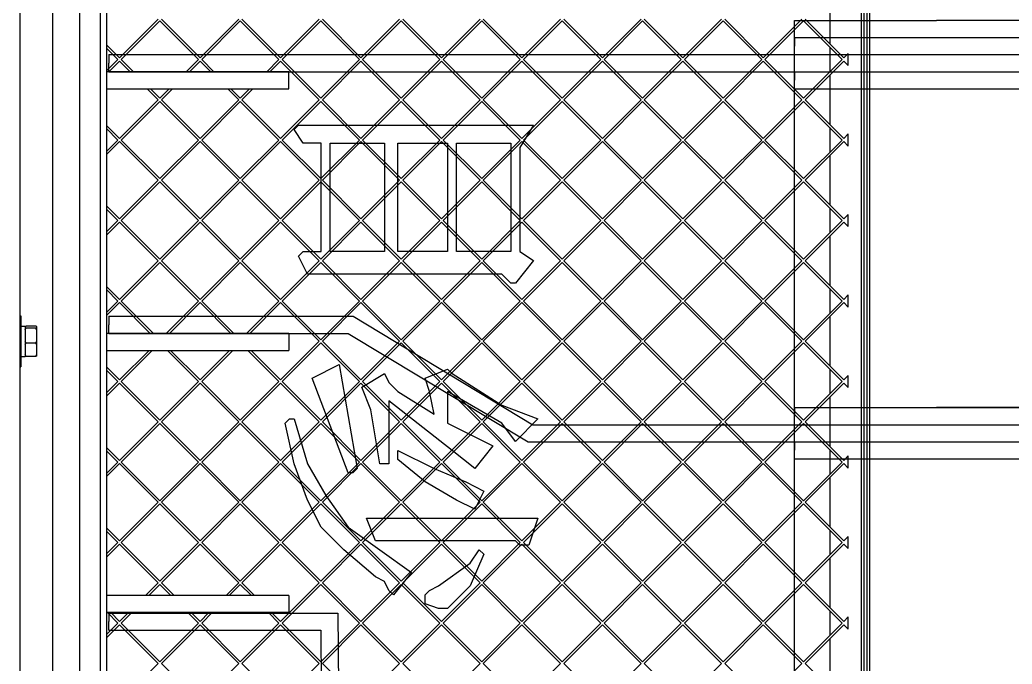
# Model space of a CAD drawing. Header units: millimetres. Extents: x 0 to 87554, y -20854 to 20404.
# Drawn here: x 8458.1 to 8806.9, y -14427.2 to -14200.8 of the extents above; entities that cross this region are included whole.
import ezdxf

# ---------------------------------------------------------------- set-up
doc = ezdxf.new("R2010")
doc.units = ezdxf.units.MM
doc.layers.get('0').update_dxf_attribs({"lineweight": 15})
for name, color, linetype in [('08', 1, 'Continuous'), ('1', 2, 'Continuous'), ('11', 3, 'Continuous'), ('2401-01144-S-M6-16HWM_0', 7, 'Continuous'), ('4209-B0008_0', 7, 'Continuous'), ('4215-12656_0', 7, 'Continuous'), ('4215-16102_1_0', 7, 'Continuous'), ('4215-16102_4_0', 7, 'Continuous'), ('4215-16529_1_0', 7, 'Continuous'), ('4217-15617_0', 7, 'Continuous'), ('4217-16530_0', 7, 'Continuous'), ('4217-16531_0', 7, 'Continuous'), ('尺寸', 3, 'Continuous'), ('标注线', 102, 'Continuous')]:
    doc.layers.add(name, color=color, linetype=linetype)
doc.layers.add('夹件', color=2, linetype='Continuous', lineweight=18)

# ---------------------------------------------------------------- blocks, each defined once
blk = doc.blocks.new('y78')
at = {"layer": '08', "lineweight": -3}
for p, q in [((-170.46, -190.16), (-170.46, -193.16)), ((-170.46, -190.16), (-90.07, -190.16)), ((-90.07, -190.16), (-89.51, -254)), ((-170.46, -196.16), (-170.46, -193.16)), ((-170.46, -196.16), (-96.02, -196.16)), ((-96.02, -196.16), (-95.45, -260)), ((-89.51, -254), (25.28, -254)), ((25.28, -254), (25.28, -257)), ((25.28, -260), (25.28, -257)), ((-95.45, -260), (25.28, -260))]:
    blk.add_line(p, q, dxfattribs=at)
at = {"layer": '1', "lineweight": -3}
for p, q in [((70.46, -756), (70.46, 18)), ((70.46, 18), (120.46, 18)), ((170.46, 18), (120.46, 18)), ((170.46, -756), (170.46, 18)), ((70.46, 12), (70.46, 9)), ((70.46, 12), (457.46, 12)), ((457.46, 12), (457.46, 9)), ((70.46, 6), (70.46, 9)), ((457.46, 6), (457.46, 9)), ((70.46, 6), (457.46, 6)), ((70.46, 0), (70.46, -3)), ((70.46, 0), (457.46, 0)), ((457.46, 0), (457.46, -3)), ((70.46, -6), (70.46, -3)), ((457.46, -6), (457.46, -3)), ((70.46, -6), (457.46, -6)), ((70.46, -756), (120.46, -756)), ((170.46, -756), (120.46, -756))]:
    blk.add_line(p, q, dxfattribs=at)
at = {"layer": '11', "lineweight": -3}
for p, q in [((70.46, -841.92), (70.46, -118)), ((70.46, -118), (120.46, -118)), ((170.46, -118), (120.46, -118)), ((170.46, -841.92), (170.46, -118)), ((70.46, -841.92), (120.46, -841.92)), ((170.46, -841.92), (120.46, -841.92))]:
    blk.add_line(p, q, dxfattribs=at)
at = {"layer": '夹件', "lineweight": -3}
for p, q in [((-170.46, 6), (-170.46, 3)), ((-170.46, 6), (170.46, 6)), ((170.46, 6), (170.46, 3)), ((-170.46, 0), (-170.46, 3)), ((-170.46, 0), (170.46, 0)), ((170.46, 0), (170.46, 3))]:
    blk.add_line(p, q, dxfattribs=at)
at = {"layer": '尺寸', "lineweight": -3}
for p, q in [((-170.46, -85.92), (-170.46, -88.92)), ((-170.46, -85.92), (-84.68, -85.92)), ((-84.68, -85.92), (-21.46, -124)), ((-170.46, -91.92), (-170.46, -88.92)), ((-170.46, -91.92), (-86.34, -91.92)), ((-86.34, -91.92), (-23.13, -130)), ((-21.46, -124), (170.46, -124)), ((170.46, -124), (170.46, -127)), ((170.46, -130), (170.46, -127)), ((-23.13, -130), (170.46, -130))]:
    blk.add_line(p, q, dxfattribs=at)
at = {"layer": '标注线', "lineweight": -3}
for p, q in [((70.46, -118), (70.46, -121)), ((70.46, -118), (457.46, -118)), ((457.46, -118), (457.46, -121)), ((70.46, -124), (70.46, -121)), ((457.46, -124), (457.46, -121)), ((70.46, -124), (457.46, -124)), ((70.46, -130), (70.46, -133)), ((70.46, -130), (457.46, -130)), ((457.46, -130), (457.46, -133)), ((70.46, -136), (70.46, -133)), ((70.46, -136), (457.46, -136)), ((457.46, -136), (457.46, -133))]:
    blk.add_line(p, q, dxfattribs=at)
blk = doc.blocks.new('ju7888')
at = {"layer": '2401-01144-S-M6-16HWM_0', "color": 87, "linetype": 'Continuous'}
for p, q in [((282, -11.68), (282, -15.08)), ((282.07, -11.38), (292.51, -11.38)), ((282.64, -11.68), (282.64, -15.08)), ((287.93, -11.68), (287.93, -15.08)), ((292.58, -11.68), (292.58, -15.08)), ((278.29, -16.98), (296.29, -16.98)), ((278.29, -17.28), (278.29, -16.98)), ((281.94, -15.38), (292.64, -15.38)), ((281.94, -16.98), (281.94, -15.38)), ((292.64, -16.98), (292.64, -15.38)), ((296.29, -17.28), (296.29, -16.98))]:
    blk.add_line(p, q, dxfattribs=at)
for points, knots in [([(282.07, -11.38), (282.06, -11.4), (282.04, -11.5), (282.01, -11.6), (282, -11.68)], [0, 0, 0, 0, 0.234829, 1, 1, 1, 1]), ([(282.64, -11.68), (282.64, -11.65), (282.61, -11.55), (282.59, -11.45), (282.57, -11.38)], [0, 0, 0, 0, 0.264475, 1, 1, 1, 1]), ([(292.51, -11.38), (292.51, -11.4), (292.54, -11.5), (292.56, -11.6), (292.58, -11.68)], [0, 0, 0, 0, 0.234829, 1, 1, 1, 1]), ([(282.07, -15.38), (282.06, -15.35), (282.04, -15.25), (282.01, -15.15), (282, -15.08)], [0, 0, 0, 0, 0.234829, 1, 1, 1, 1]), ([(282.64, -15.08), (282.64, -15.1), (282.61, -15.2), (282.59, -15.3), (282.57, -15.38)], [0, 0, 0, 0, 0.264475, 1, 1, 1, 1]), ([(292.51, -15.38), (292.51, -15.35), (292.54, -15.25), (292.56, -15.15), (292.58, -15.08)], [0, 0, 0, 0, 0.234829, 1, 1, 1, 1])]:
    blk.add_open_spline(points, degree=3, knots=knots, dxfattribs=at)
for points in [[(283.25, -11.38), (283.04, -11.47), (282.84, -11.57), (282.64, -11.68)], [(287.93, -11.68), (287.74, -11.57), (287.53, -11.47), (287.33, -11.38)], [(288.46, -11.38), (288.28, -11.47), (288.11, -11.57), (287.93, -11.68)], [(292.58, -11.68), (292.41, -11.57), (292.23, -11.47), (292.05, -11.38)], [(283.25, -15.38), (283.04, -15.28), (282.84, -15.18), (282.64, -15.08)], [(287.93, -15.08), (287.74, -15.18), (287.53, -15.28), (287.33, -15.38)], [(288.46, -15.38), (288.28, -15.28), (288.11, -15.18), (287.93, -15.08)], [(292.58, -15.08), (292.41, -15.18), (292.23, -15.28), (292.05, -15.38)]]:
    blk.add_open_spline(points, degree=3, dxfattribs=at)
at = {"layer": '4209-B0008_0', "color": 87, "linetype": 'Continuous'}
for p, q in [((90.23, 13.22), (480.79, 13.22)), ((91.21, 10.99), (479.81, 10.99)), ((90.73, 3.73), (480.29, 3.73)), ((90.73, -5.78), (480.29, -5.78))]:
    blk.add_line(p, q, dxfattribs=at)
at = {"layer": '4215-12656_0', "color": 87, "linetype": 'Continuous'}
blk.add_line((-78.71, -17.28), (653.29, -17.28), dxfattribs=at)
at = {"layer": '4215-16102_1_0', "color": 87, "linetype": 'Continuous'}
for p, q in [((-0.61, 279.42), (575.19, 279.42)), ((0.39, 278.42), (574.19, 278.42)), ((165.5, 267.42), (182.81, 267.42)), ((183.94, 267.42), (192.65, 267.42)), ((193.78, 267.42), (211.09, 267.42)), ((212.22, 267.42), (220.93, 267.42)), ((222.06, 267.42), (239.37, 267.42)), ((240.51, 267.42), (249.22, 267.42)), ((250.35, 267.42), (267.66, 267.42)), ((268.79, 267.42), (277.5, 267.42)), ((278.63, 267.42), (295.94, 267.42)), ((297.07, 267.42), (305.79, 267.42)), ((306.92, 267.42), (324.23, 267.42)), ((325.36, 267.42), (334.07, 267.42)), ((335.2, 267.42), (352.51, 267.42)), ((353.64, 267.42), (362.35, 267.42)), ((363.49, 267.42), (380.8, 267.42)), ((381.93, 267.42), (390.64, 267.42)), ((391.77, 267.42), (409.08, 267.42))]:
    blk.add_line(p, q, dxfattribs=at)
at = {"layer": '4215-16102_4_0', "color": 87, "linetype": 'Continuous'}
for p, q in [((187.73, 272.35), (174.15, 258.77)), ((190.44, 273.92), (186.15, 273.92)), ((186.15, 273.92), (187.73, 272.35)), ((188.86, 272.35), (190.44, 273.92)), ((202.44, 258.77), (188.86, 272.35)), ((216.01, 272.35), (202.44, 258.77)), ((218.72, 273.92), (214.43, 273.92)), ((214.43, 273.92), (216.01, 272.35)), ((217.14, 272.35), (218.72, 273.92)), ((230.72, 258.77), (217.14, 272.35)), ((244.3, 272.35), (230.72, 258.77)), ((247.01, 273.92), (242.72, 273.92)), ((242.72, 273.92), (244.3, 272.35)), ((245.43, 272.35), (247.01, 273.92)), ((259, 258.77), (245.43, 272.35)), ((272.58, 272.35), (259, 258.77)), ((275.29, 273.92), (271, 273.92)), ((271, 273.92), (272.58, 272.35)), ((273.71, 272.35), (275.29, 273.92)), ((287.29, 258.77), (273.71, 272.35)), ((300.86, 272.35), (287.29, 258.77)), ((303.57, 273.92), (299.29, 273.92)), ((299.29, 273.92), (300.86, 272.35)), ((302, 272.35), (303.57, 273.92)), ((315.57, 258.77), (302, 272.35)), ((329.15, 272.35), (315.57, 258.77)), ((331.86, 273.92), (327.57, 273.92)), ((327.57, 273.92), (329.15, 272.35)), ((330.28, 272.35), (331.86, 273.92)), ((343.86, 258.77), (330.28, 272.35)), ((357.43, 272.35), (343.86, 258.77)), ((360.14, 273.92), (355.85, 273.92)), ((355.85, 273.92), (357.43, 272.35)), ((358.56, 272.35), (360.14, 273.92)), ((372.14, 258.77), (358.56, 272.35)), ((385.72, 272.35), (372.14, 258.77)), ((388.43, 273.92), (384.14, 273.92)), ((384.14, 273.92), (385.72, 272.35)), ((386.85, 272.35), (388.43, 273.92)), ((400.43, 258.77), (386.85, 272.35)), ((414, 272.35), (400.43, 258.77)), ((174.72, 258.2), (188.29, 271.78)), ((188.29, 271.78), (201.87, 258.2)), ((203, 258.2), (216.58, 271.78)), ((216.58, 271.78), (230.15, 258.2)), ((231.29, 258.2), (244.86, 271.78)), ((244.86, 271.78), (258.44, 258.2)), ((259.57, 258.2), (273.15, 271.78)), ((273.15, 271.78), (286.72, 258.2)), ((287.85, 258.2), (301.43, 271.78)), ((301.43, 271.78), (315.01, 258.2)), ((316.14, 258.2), (329.71, 271.78)), ((329.71, 271.78), (343.29, 258.2)), ((344.42, 258.2), (358, 271.78)), ((358, 271.78), (371.58, 258.2)), ((372.71, 258.2), (386.28, 271.78)), ((386.28, 271.78), (399.86, 258.2)), ((188.29, 244.63), (174.72, 258.2)), ((201.87, 258.2), (188.29, 244.63)), ((216.58, 244.63), (203, 258.2)), ((230.15, 258.2), (216.58, 244.63)), ((244.86, 244.63), (231.29, 258.2)), ((258.44, 258.2), (244.86, 244.63)), ((273.15, 244.63), (259.57, 258.2)), ((286.72, 258.2), (273.15, 244.63)), ((301.43, 244.63), (287.85, 258.2)), ((315.01, 258.2), (301.43, 244.63)), ((329.71, 244.63), (316.14, 258.2)), ((343.29, 258.2), (329.71, 244.63)), ((358, 244.63), (344.42, 258.2)), ((371.58, 258.2), (358, 244.63)), ((386.28, 244.63), (372.71, 258.2)), ((399.86, 258.2), (386.28, 244.63)), ((174.15, 257.64), (187.73, 244.06)), ((188.86, 244.06), (202.44, 257.64)), ((202.44, 257.64), (216.01, 244.06)), ((217.14, 244.06), (230.72, 257.64)), ((230.72, 257.64), (244.3, 244.06)), ((245.43, 244.06), (259, 257.64)), ((259, 257.64), (272.58, 244.06)), ((273.71, 244.06), (287.29, 257.64)), ((287.29, 257.64), (300.86, 244.06)), ((302, 244.06), (315.57, 257.64)), ((315.57, 257.64), (329.15, 244.06)), ((330.28, 244.06), (343.86, 257.64)), ((343.86, 257.64), (357.43, 244.06)), ((358.56, 244.06), (372.14, 257.64)), ((372.14, 257.64), (385.72, 244.06)), ((386.85, 244.06), (400.43, 257.64)), ((400.43, 257.64), (414, 244.06)), ((187.73, 244.06), (174.15, 230.49)), ((188.29, 243.5), (174.72, 229.92)), ((188.29, 243.5), (201.87, 229.92)), ((202.44, 230.49), (188.86, 244.06)), ((216.01, 244.06), (202.44, 230.49)), ((216.58, 243.5), (203, 229.92)), ((216.58, 243.5), (230.15, 229.92)), ((230.72, 230.49), (217.14, 244.06)), ((244.3, 244.06), (230.72, 230.49)), ((244.86, 243.5), (231.29, 229.92)), ((244.86, 243.5), (258.44, 229.92)), ((259, 230.49), (245.43, 244.06)), ((272.58, 244.06), (259, 230.49)), ((273.15, 243.5), (259.57, 229.92)), ((273.15, 243.5), (286.72, 229.92)), ((287.29, 230.49), (273.71, 244.06)), ((300.86, 244.06), (287.29, 230.49)), ((301.43, 243.5), (287.85, 229.92)), ((301.43, 243.5), (315.01, 229.92)), ((315.57, 230.49), (302, 244.06)), ((329.15, 244.06), (315.57, 230.49)), ((329.71, 243.5), (316.14, 229.92)), ((329.71, 243.5), (343.29, 229.92)), ((343.86, 230.49), (330.28, 244.06)), ((357.43, 244.06), (343.86, 230.49)), ((358, 243.5), (344.42, 229.92)), ((358, 243.5), (371.58, 229.92)), ((372.14, 230.49), (358.56, 244.06)), ((385.72, 244.06), (372.14, 230.49)), ((386.28, 243.5), (372.71, 229.92)), ((386.28, 243.5), (399.86, 229.92)), ((400.43, 230.49), (386.85, 244.06)), ((414, 244.06), (400.43, 230.49)), ((174.15, 229.35), (187.73, 215.78)), ((174.72, 229.92), (188.29, 216.34)), ((201.87, 229.92), (188.29, 216.34)), ((202.44, 229.35), (188.86, 215.78)), ((202.44, 229.35), (216.01, 215.78)), ((203, 229.92), (216.58, 216.34)), ((230.15, 229.92), (216.58, 216.34)), ((230.72, 229.35), (217.14, 215.78)), ((230.72, 229.35), (244.3, 215.78)), ((231.29, 229.92), (244.86, 216.34)), ((258.44, 229.92), (244.86, 216.34)), ((259, 229.35), (245.43, 215.78)), ((259, 229.35), (272.58, 215.78)), ((259.57, 229.92), (273.15, 216.34)), ((286.72, 229.92), (273.15, 216.34)), ((287.29, 229.35), (273.71, 215.78)), ((287.29, 229.35), (300.86, 215.78)), ((287.85, 229.92), (301.43, 216.34)), ((315.01, 229.92), (301.43, 216.34)), ((315.57, 229.35), (302, 215.78)), ((315.57, 229.35), (329.15, 215.78)), ((316.14, 229.92), (329.71, 216.34)), ((343.29, 229.92), (329.71, 216.34)), ((343.86, 229.35), (330.28, 215.78)), ((343.86, 229.35), (357.43, 215.78)), ((344.42, 229.92), (358, 216.34)), ((371.58, 229.92), (358, 216.34)), ((372.14, 229.35), (358.56, 215.78)), ((372.14, 229.35), (385.72, 215.78)), ((372.71, 229.92), (386.28, 216.34)), ((399.86, 229.92), (386.28, 216.34)), ((400.43, 229.35), (386.85, 215.78)), ((400.43, 229.35), (414, 215.78)), ((187.73, 215.78), (174.15, 202.2)), ((174.72, 201.64), (188.29, 215.21)), ((188.29, 215.21), (201.87, 201.64)), ((202.44, 202.2), (188.86, 215.78)), ((216.01, 215.78), (202.44, 202.2)), ((203, 201.64), (216.58, 215.21)), ((216.58, 215.21), (230.15, 201.64)), ((230.72, 202.2), (217.14, 215.78)), ((244.3, 215.78), (230.72, 202.2)), ((231.29, 201.64), (244.86, 215.21)), ((244.86, 215.21), (258.44, 201.64)), ((259, 202.2), (245.43, 215.78)), ((272.58, 215.78), (259, 202.2)), ((259.57, 201.64), (273.15, 215.21)), ((273.15, 215.21), (286.72, 201.64)), ((287.29, 202.2), (273.71, 215.78)), ((300.86, 215.78), (287.29, 202.2)), ((287.85, 201.64), (301.43, 215.21)), ((301.43, 215.21), (315.01, 201.64)), ((315.57, 202.2), (302, 215.78)), ((329.15, 215.78), (315.57, 202.2)), ((316.14, 201.64), (329.71, 215.21)), ((329.71, 215.21), (343.29, 201.64)), ((343.86, 202.2), (330.28, 215.78)), ((357.43, 215.78), (343.86, 202.2)), ((344.42, 201.64), (358, 215.21)), ((358, 215.21), (371.58, 201.64)), ((372.14, 202.2), (358.56, 215.78)), ((385.72, 215.78), (372.14, 202.2)), ((372.71, 201.64), (386.28, 215.21)), ((386.28, 215.21), (399.86, 201.64)), ((400.43, 202.2), (386.85, 215.78)), ((414, 215.78), (400.43, 202.2)), ((174.15, 201.07), (187.73, 187.49)), ((188.29, 188.06), (174.72, 201.64)), ((201.87, 201.64), (188.29, 188.06)), ((188.86, 187.49), (202.44, 201.07)), ((202.44, 201.07), (216.01, 187.49)), ((216.58, 188.06), (203, 201.64)), ((230.15, 201.64), (216.58, 188.06)), ((217.14, 187.49), (230.72, 201.07)), ((230.72, 201.07), (244.3, 187.49)), ((244.86, 188.06), (231.29, 201.64)), ((258.44, 201.64), (244.86, 188.06)), ((245.43, 187.49), (259, 201.07)), ((259, 201.07), (272.58, 187.49)), ((273.15, 188.06), (259.57, 201.64)), ((286.72, 201.64), (273.15, 188.06)), ((273.71, 187.49), (287.29, 201.07)), ((287.29, 201.07), (300.86, 187.49)), ((301.43, 188.06), (287.85, 201.64)), ((315.01, 201.64), (301.43, 188.06)), ((302, 187.49), (315.57, 201.07)), ((315.57, 201.07), (329.15, 187.49)), ((329.71, 188.06), (316.14, 201.64)), ((343.29, 201.64), (329.71, 188.06)), ((330.28, 187.49), (343.86, 201.07)), ((343.86, 201.07), (357.43, 187.49)), ((358, 188.06), (344.42, 201.64)), ((371.58, 201.64), (358, 188.06)), ((358.56, 187.49), (372.14, 201.07)), ((372.14, 201.07), (385.72, 187.49)), ((386.28, 188.06), (372.71, 201.64)), ((399.86, 201.64), (386.28, 188.06)), ((386.85, 187.49), (400.43, 201.07)), ((400.43, 201.07), (414, 187.49)), ((187.73, 187.49), (174.15, 173.92)), ((174.72, 173.35), (188.29, 186.93)), ((188.29, 186.93), (201.87, 173.35)), ((202.44, 173.92), (188.86, 187.49)), ((216.01, 187.49), (202.44, 173.92)), ((203, 173.35), (216.58, 186.93)), ((216.58, 186.93), (230.15, 173.35)), ((230.72, 173.92), (217.14, 187.49)), ((244.3, 187.49), (230.72, 173.92)), ((231.29, 173.35), (244.86, 186.93)), ((244.86, 186.93), (258.44, 173.35)), ((259, 173.92), (245.43, 187.49)), ((272.58, 187.49), (259, 173.92)), ((259.57, 173.35), (273.15, 186.93)), ((273.15, 186.93), (286.72, 173.35)), ((287.29, 173.92), (273.71, 187.49)), ((300.86, 187.49), (287.29, 173.92)), ((287.85, 173.35), (301.43, 186.93)), ((301.43, 186.93), (315.01, 173.35)), ((315.57, 173.92), (302, 187.49)), ((329.15, 187.49), (315.57, 173.92)), ((316.14, 173.35), (329.71, 186.93)), ((329.71, 186.93), (343.29, 173.35)), ((343.86, 173.92), (330.28, 187.49)), ((357.43, 187.49), (343.86, 173.92)), ((344.42, 173.35), (358, 186.93)), ((358, 186.93), (371.58, 173.35)), ((372.14, 173.92), (358.56, 187.49)), ((385.72, 187.49), (372.14, 173.92)), ((372.71, 173.35), (386.28, 186.93)), ((386.28, 186.93), (399.86, 173.35)), ((400.43, 173.92), (386.85, 187.49)), ((414, 187.49), (400.43, 173.92)), ((174.15, 172.79), (187.73, 159.21)), ((188.29, 159.77), (174.72, 173.35)), ((201.87, 173.35), (188.29, 159.77)), ((188.86, 159.21), (202.44, 172.79)), ((202.44, 172.79), (216.01, 159.21)), ((216.58, 159.77), (203, 173.35)), ((230.15, 173.35), (216.58, 159.77)), ((217.14, 159.21), (230.72, 172.79)), ((230.72, 172.79), (244.3, 159.21)), ((244.86, 159.77), (231.29, 173.35)), ((258.44, 173.35), (244.86, 159.77)), ((245.43, 159.21), (259, 172.79)), ((259, 172.79), (272.58, 159.21)), ((273.15, 159.77), (259.57, 173.35)), ((286.72, 173.35), (273.15, 159.77)), ((273.71, 159.21), (287.29, 172.79)), ((287.29, 172.79), (300.86, 159.21)), ((301.43, 159.77), (287.85, 173.35)), ((315.01, 173.35), (301.43, 159.77)), ((302, 159.21), (315.57, 172.79)), ((315.57, 172.79), (329.15, 159.21)), ((329.71, 159.77), (316.14, 173.35)), ((343.29, 173.35), (329.71, 159.77)), ((330.28, 159.21), (343.86, 172.79)), ((343.86, 172.79), (357.43, 159.21)), ((358, 159.77), (344.42, 173.35)), ((371.58, 173.35), (358, 159.77)), ((358.56, 159.21), (372.14, 172.79)), ((372.14, 172.79), (385.72, 159.21)), ((386.28, 159.77), (372.71, 173.35)), ((399.86, 173.35), (386.28, 159.77)), ((386.85, 159.21), (400.43, 172.79)), ((400.43, 172.79), (414, 159.21)), ((309.74, 152.13), (314.5, 164.83)), ((314.5, 164.83), (322.44, 156.9)), ((349.42, 104.52), (349.42, 164.83)), ((349.42, 164.83), (358.95, 161.66)), ((211.33, 80.71), (211.33, 163.25)), ((211.33, 163.25), (219.26, 158.48)), ((255.77, 158.48), (258.95, 163.25)), ((258.95, 163.25), (266.88, 156.9)), ((358.95, 161.66), (358.95, 158.48)), ((187.73, 159.21), (174.15, 145.63)), ((174.72, 145.07), (188.29, 158.64)), ((188.29, 158.64), (201.87, 145.07)), ((202.44, 145.63), (188.86, 159.21)), ((216.01, 159.21), (202.44, 145.63)), ((203, 145.07), (216.58, 158.64)), ((216.58, 158.64), (230.15, 145.07)), ((230.72, 145.63), (217.14, 159.21)), ((219.26, 158.48), (255.77, 158.48)), ((244.3, 159.21), (230.72, 145.63)), ((231.29, 145.07), (244.86, 158.64)), ((244.86, 158.64), (258.44, 145.07)), ((259, 145.63), (245.43, 159.21)), ((272.58, 159.21), (259, 145.63)), ((259.57, 145.07), (273.15, 158.64)), ((273.15, 158.64), (286.72, 145.07)), ((287.29, 145.63), (273.71, 159.21)), ((300.86, 159.21), (287.29, 145.63)), ((287.85, 145.07), (301.43, 158.64)), ((301.43, 158.64), (315.01, 145.07)), ((315.57, 145.63), (302, 159.21)), ((329.15, 159.21), (315.57, 145.63)), ((316.14, 145.07), (329.71, 158.64)), ((329.71, 158.64), (343.29, 145.07)), ((343.86, 145.63), (330.28, 159.21)), ((357.43, 159.21), (343.86, 145.63)), ((344.42, 145.07), (358, 158.64)), ((358.95, 158.48), (357.36, 156.9)), ((358, 158.64), (371.58, 145.07)), ((372.14, 145.63), (358.56, 159.21)), ((385.72, 159.21), (372.14, 145.63)), ((372.71, 145.07), (386.28, 158.64)), ((386.28, 158.64), (399.86, 145.07)), ((400.43, 145.63), (386.85, 159.21)), ((414, 159.21), (400.43, 145.63)), ((217.68, 155.31), (255.77, 155.31)), ((217.68, 136.26), (217.68, 155.31)), ((255.77, 155.31), (255.77, 136.26)), ((266.88, 155.31), (263.71, 152.13)), ((266.88, 156.9), (266.88, 155.31)), ((322.44, 156.9), (316.09, 152.13)), ((357.36, 156.9), (357.36, 107.69)), ((263.71, 152.13), (263.71, 83.88)), ((298.63, 134.67), (309.74, 152.13)), ((316.09, 152.13), (304.98, 133.09)), ((316.09, 133.09), (324.03, 148.96)), ((324.03, 148.96), (331.96, 142.61)), ((174.15, 144.5), (187.73, 130.92)), ((188.29, 131.49), (174.72, 145.07)), ((201.87, 145.07), (188.29, 131.49)), ((188.86, 130.92), (202.44, 144.5)), ((202.44, 144.5), (216.01, 130.92)), ((216.58, 131.49), (203, 145.07)), ((230.15, 145.07), (216.58, 131.49)), ((217.14, 130.92), (230.72, 144.5)), ((230.72, 144.5), (244.3, 130.92)), ((244.86, 131.49), (231.29, 145.07)), ((258.44, 145.07), (244.86, 131.49)), ((245.43, 130.92), (259, 144.5)), ((259, 144.5), (272.58, 130.92)), ((273.15, 131.49), (259.57, 145.07)), ((286.72, 145.07), (273.15, 131.49)), ((273.71, 130.92), (287.29, 144.5)), ((287.29, 144.5), (300.86, 130.92)), ((301.43, 131.49), (287.85, 145.07)), ((315.01, 145.07), (301.43, 131.49)), ((302, 130.92), (315.57, 144.5)), ((315.57, 144.5), (329.15, 130.92)), ((329.71, 131.49), (316.14, 145.07)), ((343.29, 145.07), (329.71, 131.49)), ((330.28, 130.92), (343.86, 144.5)), ((336.72, 139.44), (339.9, 145.78)), ((339.9, 145.78), (346.25, 142.61)), ((343.86, 144.5), (357.43, 130.92)), ((358, 131.49), (344.42, 145.07)), ((371.58, 145.07), (358, 131.49)), ((358.56, 130.92), (372.14, 144.5)), ((360.53, 144.2), (362.12, 145.78)), ((365.29, 141.02), (360.53, 144.2)), ((362.12, 145.78), (373.23, 141.02)), ((372.14, 144.5), (385.72, 130.92)), ((386.28, 131.49), (372.71, 145.07)), ((399.86, 145.07), (386.28, 131.49)), ((386.85, 130.92), (400.43, 144.5)), ((400.43, 144.5), (414, 130.92)), ((331.96, 142.61), (325.61, 134.67)), ((346.25, 142.61), (343.07, 136.26)), ((373.23, 129.91), (365.29, 141.02)), ((373.23, 141.02), (381.17, 133.09)), ((255.77, 136.26), (217.68, 136.26)), ((331.96, 128.32), (336.72, 139.44)), ((343.07, 136.26), (336.72, 125.15)), ((217.68, 133.09), (255.77, 133.09)), ((217.68, 115.63), (217.68, 133.09)), ((255.77, 133.09), (255.77, 115.63)), ((297.04, 133.09), (298.63, 134.67)), ((300.22, 125.15), (297.04, 133.09)), ((304.98, 133.09), (316.09, 133.09)), ((325.61, 134.67), (308.15, 112.45)), ((381.17, 133.09), (381.17, 129.91)), ((187.73, 130.92), (174.15, 117.35)), ((174.72, 116.78), (188.29, 130.36)), ((188.29, 130.36), (201.87, 116.78)), ((202.44, 117.35), (188.86, 130.92)), ((216.01, 130.92), (202.44, 117.35)), ((203, 116.78), (216.58, 130.36)), ((216.58, 130.36), (230.15, 116.78)), ((230.72, 117.35), (217.14, 130.92)), ((244.3, 130.92), (230.72, 117.35)), ((231.29, 116.78), (244.86, 130.36)), ((244.86, 130.36), (258.44, 116.78)), ((259, 117.35), (245.43, 130.92)), ((272.58, 130.92), (259, 117.35)), ((259.57, 116.78), (273.15, 130.36)), ((273.15, 130.36), (286.72, 116.78)), ((287.29, 117.35), (273.71, 130.92)), ((300.86, 130.92), (287.29, 117.35)), ((287.85, 116.78), (301.43, 130.36)), ((301.43, 130.36), (315.01, 116.78)), ((315.57, 117.35), (302, 130.92)), ((329.15, 130.92), (315.57, 117.35)), ((316.14, 116.78), (329.71, 130.36)), ((329.71, 130.36), (343.29, 116.78)), ((343.86, 117.35), (330.28, 130.92)), ((357.43, 130.92), (343.86, 117.35)), ((344.42, 116.78), (358, 130.36)), ((358, 130.36), (371.58, 116.78)), ((372.14, 117.35), (358.56, 130.92)), ((385.72, 130.92), (372.14, 117.35)), ((372.71, 116.78), (386.28, 130.36)), ((374.82, 126.74), (373.23, 129.91)), ((381.17, 129.91), (379.58, 125.15)), ((386.28, 130.36), (399.86, 116.78)), ((400.43, 117.35), (386.85, 130.92)), ((414, 130.92), (400.43, 117.35)), ((304.98, 126.74), (300.22, 125.15)), ((312.91, 128.32), (304.98, 126.74)), ((304.98, 115.63), (312.91, 128.32)), ((325.61, 115.63), (331.96, 128.32)), ((376.41, 125.15), (374.82, 126.74)), ((336.72, 125.15), (328.79, 115.63)), ((379.58, 125.15), (376.41, 125.15)), ((352.6, 98.17), (368.47, 120.39)), ((368.47, 120.39), (376.41, 114.04)), ((174.15, 116.22), (187.73, 102.64)), ((188.29, 103.21), (174.72, 116.78)), ((201.87, 116.78), (188.29, 103.21)), ((188.86, 102.64), (202.44, 116.22)), ((202.44, 116.22), (216.01, 102.64)), ((216.58, 103.21), (203, 116.78)), ((230.15, 116.78), (216.58, 103.21)), ((217.14, 102.64), (230.72, 116.22)), ((255.77, 115.63), (217.68, 115.63)), ((230.72, 116.22), (244.3, 102.64)), ((244.86, 103.21), (231.29, 116.78)), ((258.44, 116.78), (244.86, 103.21)), ((245.43, 102.64), (259, 116.22)), ((259, 116.22), (272.58, 102.64)), ((273.15, 103.21), (259.57, 116.78)), ((286.72, 116.78), (273.15, 103.21)), ((273.71, 102.64), (287.29, 116.22)), ((287.29, 116.22), (300.86, 102.64)), ((301.43, 103.21), (287.85, 116.78)), ((315.01, 116.78), (301.43, 103.21)), ((301.8, 112.45), (304.98, 115.63)), ((302, 102.64), (315.57, 116.22)), ((315.57, 116.22), (329.15, 102.64)), ((329.71, 103.21), (316.14, 116.78)), ((328.79, 115.63), (325.61, 115.63)), ((343.29, 116.78), (329.71, 103.21)), ((330.28, 102.64), (343.86, 116.22)), ((343.86, 116.22), (357.43, 102.64)), ((358, 103.21), (344.42, 116.78)), ((371.58, 116.78), (358, 103.21)), ((358.56, 102.64), (372.14, 116.22)), ((372.14, 116.22), (385.72, 102.64)), ((386.28, 103.21), (372.71, 116.78)), ((399.86, 116.78), (386.28, 103.21)), ((386.85, 102.64), (400.43, 116.22)), ((400.43, 116.22), (414, 102.64)), ((298.63, 110.86), (301.8, 112.45)), ((308.15, 112.45), (330.37, 112.45)), ((330.37, 112.45), (330.37, 109.28)), ((374.82, 112.45), (371.64, 110.86)), ((376.41, 114.04), (374.82, 112.45)), ((217.68, 110.86), (255.77, 110.86)), ((217.68, 91.82), (217.68, 110.86)), ((255.77, 110.86), (255.77, 91.82)), ((303.39, 102.93), (298.63, 110.86)), ((330.37, 109.28), (311.33, 106.1)), ((371.64, 110.86), (370.06, 107.69)), ((311.33, 106.1), (303.39, 102.93)), ((357.36, 107.69), (349.42, 104.52)), ((370.06, 107.69), (360.53, 96.58)), ((187.73, 102.64), (174.15, 89.06)), ((174.72, 88.5), (188.29, 102.07)), ((188.29, 102.07), (201.87, 88.5)), ((202.44, 89.06), (188.86, 102.64)), ((216.01, 102.64), (202.44, 89.06)), ((203, 88.5), (216.58, 102.07)), ((216.58, 102.07), (230.15, 88.5)), ((230.72, 89.06), (217.14, 102.64)), ((244.3, 102.64), (230.72, 89.06)), ((231.29, 88.5), (244.86, 102.07)), ((244.86, 102.07), (258.44, 88.5)), ((259, 89.06), (245.43, 102.64)), ((272.58, 102.64), (259, 89.06)), ((259.57, 88.5), (273.15, 102.07)), ((273.15, 102.07), (286.72, 88.5)), ((287.29, 89.06), (273.71, 102.64)), ((300.86, 102.64), (287.29, 89.06)), ((287.85, 88.5), (301.43, 102.07)), ((295.45, 94.99), (331.96, 101.34)), ((301.43, 102.07), (315.01, 88.5)), ((315.57, 89.06), (302, 102.64)), ((329.15, 102.64), (315.57, 89.06)), ((316.14, 88.5), (329.71, 102.07)), ((329.71, 102.07), (343.29, 88.5)), ((343.86, 89.06), (330.28, 102.64)), ((331.96, 101.34), (333.55, 99.75)), ((357.43, 102.64), (343.86, 89.06)), ((344.42, 88.5), (358, 102.07)), ((358, 102.07), (371.58, 88.5)), ((372.14, 89.06), (358.56, 102.64)), ((385.72, 102.64), (372.14, 89.06)), ((372.71, 88.5), (386.28, 102.07)), ((386.28, 102.07), (399.86, 88.5)), ((400.43, 89.06), (386.85, 102.64)), ((414, 102.64), (400.43, 89.06)), ((333.55, 98.17), (300.22, 85.47)), ((333.55, 99.75), (333.55, 98.17)), ((341.49, 90.23), (352.6, 98.17)), ((300.22, 85.47), (295.45, 94.99)), ((360.53, 96.58), (352.6, 88.64)), ((255.77, 91.82), (217.68, 91.82)), ((174.15, 87.93), (187.73, 74.36)), ((188.29, 74.92), (174.72, 88.5)), ((201.87, 88.5), (188.29, 74.92)), ((188.86, 74.36), (202.44, 87.93)), ((202.44, 87.93), (216.01, 74.36)), ((216.58, 74.92), (203, 88.5)), ((230.15, 88.5), (216.58, 74.92)), ((217.14, 74.36), (230.72, 87.93)), ((255.77, 88.64), (217.68, 88.64)), ((217.68, 88.64), (217.68, 82.29)), ((230.72, 87.93), (244.3, 74.36)), ((244.86, 74.92), (231.29, 88.5)), ((258.44, 88.5), (244.86, 74.92)), ((245.43, 74.36), (259, 87.93)), ((255.77, 82.29), (255.77, 88.64)), ((259, 87.93), (272.58, 74.36)), ((273.15, 74.92), (259.57, 88.5)), ((286.72, 88.5), (273.15, 74.92)), ((273.71, 74.36), (287.29, 87.93)), ((287.29, 87.93), (300.86, 74.36)), ((301.43, 74.92), (287.85, 88.5)), ((315.01, 88.5), (301.43, 74.92)), ((302, 74.36), (315.57, 87.93)), ((315.57, 87.93), (329.15, 74.36)), ((329.71, 74.92), (316.14, 88.5)), ((343.29, 88.5), (329.71, 74.92)), ((330.28, 74.36), (343.86, 87.93)), ((330.37, 83.88), (341.49, 90.23)), ((352.6, 88.64), (343.07, 83.88)), ((343.86, 87.93), (357.43, 74.36)), ((358, 74.92), (344.42, 88.5)), ((371.58, 88.5), (358, 74.92)), ((358.56, 74.36), (372.14, 87.93)), ((372.14, 87.93), (385.72, 74.36)), ((386.28, 74.92), (372.71, 88.5)), ((399.86, 88.5), (386.28, 74.92)), ((386.85, 74.36), (400.43, 87.93)), ((400.43, 87.93), (414, 74.36)), ((263.71, 83.88), (257.36, 80.71)), ((314.5, 79.12), (330.37, 83.88)), ((343.07, 83.88), (330.37, 79.12)), ((212.91, 79.12), (211.33, 80.71)), ((217.68, 82.29), (212.91, 79.12)), ((257.36, 80.71), (255.77, 82.29)), ((314.5, 77.53), (314.5, 79.12)), ((316.09, 75.94), (314.5, 77.53)), ((330.37, 79.12), (316.09, 75.94)), ((187.73, 74.36), (174.15, 60.78)), ((174.72, 60.21), (188.29, 73.79)), ((188.29, 73.79), (192.59, 69.5)), ((192.59, 70.63), (188.86, 74.36)), ((216.01, 74.36), (202.44, 60.78)), ((203, 60.21), (216.58, 73.79)), ((216.58, 73.79), (230.15, 60.21)), ((230.72, 60.78), (217.14, 74.36)), ((244.3, 74.36), (230.72, 60.78)), ((231.29, 60.21), (244.86, 73.79)), ((244.86, 73.79), (258.44, 60.21)), ((259, 60.78), (245.43, 74.36)), ((272.58, 74.36), (259, 60.78)), ((259.57, 60.21), (273.15, 73.79)), ((273.15, 73.79), (284.51, 62.43)), ((284.51, 63.56), (273.71, 74.36)), ((300.86, 74.36), (290.51, 64)), ((290.51, 62.87), (301.43, 73.79)), ((301.43, 73.79), (315.01, 60.21)), ((315.57, 60.78), (302, 74.36)), ((329.15, 74.36), (315.57, 60.78)), ((316.14, 60.21), (329.71, 73.79)), ((329.71, 73.79), (343.29, 60.21)), ((343.86, 60.78), (330.28, 74.36)), ((357.43, 74.36), (343.86, 60.78)), ((344.42, 60.21), (358, 73.79)), ((358, 73.79), (371.58, 60.21)), ((372.14, 60.78), (358.56, 74.36)), ((385.72, 74.36), (382.59, 71.23)), ((382.59, 70.1), (386.28, 73.79)), ((386.28, 73.79), (399.86, 60.21)), ((400.43, 60.78), (386.85, 74.36)), ((414, 74.36), (400.43, 60.78)), ((202.44, 60.78), (198.59, 64.63)), ((198.59, 63.5), (201.87, 60.21)), ((376.59, 65.23), (372.14, 60.78)), ((372.71, 60.21), (376.59, 64.1)), ((174.15, 59.65), (187.73, 46.07)), ((188.29, 46.64), (174.72, 60.21)), ((201.87, 60.21), (198.59, 56.93)), ((198.59, 55.8), (202.44, 59.65)), ((202.44, 59.65), (216.01, 46.07)), ((216.58, 46.64), (203, 60.21)), ((230.15, 60.21), (216.58, 46.64)), ((217.14, 46.07), (230.72, 59.65)), ((230.72, 59.65), (244.3, 46.07)), ((244.86, 46.64), (231.29, 60.21)), ((258.44, 60.21), (244.86, 46.64)), ((245.43, 46.07), (259, 59.65)), ((259, 59.65), (272.58, 46.07)), ((273.15, 46.64), (259.57, 60.21)), ((315.01, 60.21), (301.43, 46.64)), ((302, 46.07), (315.57, 59.65)), ((315.57, 59.65), (329.15, 46.07)), ((329.71, 46.64), (316.14, 60.21)), ((343.29, 60.21), (329.71, 46.64)), ((330.28, 46.07), (343.86, 59.65)), ((343.86, 59.65), (357.43, 46.07)), ((358, 46.64), (344.42, 60.21)), ((371.58, 60.21), (358, 46.64)), ((358.56, 46.07), (372.14, 59.65)), ((372.14, 59.65), (376.59, 55.2)), ((376.59, 56.33), (372.71, 60.21)), ((399.86, 60.21), (386.28, 46.64)), ((386.85, 46.07), (400.43, 59.65)), ((400.43, 59.65), (414, 46.07)), ((284.51, 58), (273.15, 46.64)), ((273.71, 46.07), (284.51, 56.87)), ((301.43, 46.64), (290.51, 57.56)), ((290.51, 56.43), (300.86, 46.07)), ((192.59, 50.93), (188.29, 46.64)), ((188.86, 46.07), (192.59, 49.8)), ((386.28, 46.64), (382.59, 50.33)), ((382.59, 49.2), (385.72, 46.07)), ((174.15, 32.5), (187.73, 46.07)), ((174.72, 31.93), (188.29, 45.51)), ((192.59, 41.21), (188.29, 45.51)), ((192.59, 42.34), (188.86, 46.07)), ((202.44, 32.5), (216.01, 46.07)), ((203, 31.93), (216.58, 45.51)), ((230.15, 31.93), (216.58, 45.51)), ((230.72, 32.5), (217.14, 46.07)), ((230.72, 32.5), (244.3, 46.07)), ((231.29, 31.93), (244.86, 45.51)), ((258.44, 31.93), (244.86, 45.51)), ((259, 32.5), (245.43, 46.07)), ((259, 32.5), (272.58, 46.07)), ((259.57, 31.93), (273.15, 45.51)), ((284.51, 34.14), (273.15, 45.51)), ((284.51, 35.28), (273.71, 46.07)), ((290.51, 35.72), (300.86, 46.07)), ((290.51, 34.58), (301.43, 45.51)), ((315.01, 31.93), (301.43, 45.51)), ((315.57, 32.5), (302, 46.07)), ((315.57, 32.5), (329.15, 46.07)), ((316.14, 31.93), (329.71, 45.51)), ((343.29, 31.93), (329.71, 45.51)), ((343.86, 32.5), (330.28, 46.07)), ((343.86, 32.5), (357.43, 46.07)), ((344.42, 31.93), (358, 45.51)), ((371.58, 31.93), (358, 45.51)), ((372.14, 32.5), (358.56, 46.07)), ((382.59, 42.94), (385.72, 46.07)), ((382.59, 41.81), (386.28, 45.51)), ((399.86, 31.93), (386.28, 45.51)), ((400.43, 32.5), (386.85, 46.07)), ((400.43, 32.5), (414, 46.07)), ((202.44, 32.5), (198.59, 36.34)), ((201.87, 31.93), (198.59, 35.21)), ((372.14, 32.5), (376.59, 36.94)), ((372.71, 31.93), (376.59, 35.81)), ((188.29, 18.35), (174.72, 31.93)), ((198.59, 28.65), (201.87, 31.93)), ((216.58, 18.35), (203, 31.93)), ((216.58, 18.35), (230.15, 31.93)), ((244.86, 18.35), (231.29, 31.93)), ((244.86, 18.35), (258.44, 31.93)), ((273.15, 18.35), (259.57, 31.93)), ((301.43, 18.35), (315.01, 31.93)), ((329.71, 18.35), (316.14, 31.93)), ((329.71, 18.35), (343.29, 31.93)), ((358, 18.35), (344.42, 31.93)), ((358, 18.35), (371.58, 31.93)), ((376.59, 28.05), (372.71, 31.93)), ((386.28, 18.35), (399.86, 31.93)), ((174.15, 31.36), (187.73, 17.79)), ((198.59, 27.52), (202.44, 31.36)), ((202.44, 31.36), (216.01, 17.79)), ((217.14, 17.79), (230.72, 31.36)), ((230.72, 31.36), (244.3, 17.79)), ((245.43, 17.79), (259, 31.36)), ((259, 31.36), (272.58, 17.79)), ((273.15, 18.35), (284.51, 29.72)), ((273.71, 17.79), (284.51, 28.58)), ((301.43, 18.35), (290.51, 29.28)), ((290.51, 28.14), (300.86, 17.79)), ((302, 17.79), (315.57, 31.36)), ((315.57, 31.36), (329.15, 17.79)), ((330.28, 17.79), (343.86, 31.36)), ((343.86, 31.36), (357.43, 17.79)), ((358.56, 17.79), (372.14, 31.36)), ((372.14, 31.36), (376.59, 26.92)), ((386.85, 17.79), (400.43, 31.36)), ((400.43, 31.36), (414, 17.79)), ((188.29, 18.35), (192.59, 22.65)), ((188.86, 17.79), (192.59, 21.52)), ((386.28, 18.35), (382.59, 22.05)), ((187.73, 17.79), (183.16, 13.22)), ((192.59, 14.06), (188.86, 17.79)), ((216.01, 17.79), (211.45, 13.22)), ((221.71, 13.22), (217.14, 17.79)), ((244.3, 17.79), (239.73, 13.22)), ((249.99, 13.22), (245.43, 17.79)), ((272.58, 17.79), (268.02, 13.22)), ((278.27, 13.22), (273.71, 17.79)), ((300.86, 17.79), (296.3, 13.22)), ((306.56, 13.22), (302, 17.79)), ((329.15, 17.79), (324.59, 13.22)), ((334.84, 13.22), (330.28, 17.79)), ((357.43, 17.79), (352.87, 13.22)), ((363.13, 13.22), (358.56, 17.79)), ((382.59, 20.92), (385.72, 17.79)), ((385.72, 17.79), (382.59, 14.66)), ((391.41, 13.22), (386.85, 17.79)), ((184.3, 13.22), (188.29, 17.22)), ((188.29, 17.22), (192.29, 13.22)), ((212.58, 13.22), (216.58, 17.22)), ((216.58, 17.22), (220.57, 13.22)), ((240.86, 13.22), (244.86, 17.22)), ((244.86, 17.22), (248.86, 13.22)), ((269.15, 13.22), (273.15, 17.22)), ((273.15, 17.22), (277.14, 13.22)), ((297.43, 13.22), (301.43, 17.22)), ((301.43, 17.22), (305.43, 13.22)), ((325.72, 13.22), (329.71, 17.22)), ((329.71, 17.22), (333.71, 13.22)), ((354, 13.22), (358, 17.22)), ((358, 17.22), (362, 13.22)), ((382.59, 13.53), (386.28, 17.22)), ((386.28, 17.22), (390.28, 13.22))]:
    blk.add_line(p, q, dxfattribs=at)
at = {"layer": '4215-16529_1_0', "color": 87, "linetype": 'Continuous'}
for p, q in [((-20.41, 281.42), (594.99, 281.42)), ((-20.41, 280.42), (594.99, 280.42))]:
    blk.add_line(p, q, dxfattribs=at)
at = {"layer": '4217-15617_0', "color": 3, "linetype": 'Continuous'}
for p, q in [((284.51, 77.32), (290.51, 77.32)), ((284.51, 77.32), (284.51, 13.22)), ((290.51, 13.22), (290.51, 77.32))]:
    blk.add_line(p, q, dxfattribs=at)
at = {"layer": '4217-16530_0', "color": 1, "linetype": 'Continuous'}
for p, q in [((376.59, 77.32), (382.59, 77.32)), ((376.59, 77.32), (376.59, 13.22)), ((382.59, 77.32), (382.59, 13.22))]:
    blk.add_line(p, q, dxfattribs=at)
at = {"layer": '4217-16531_0', "color": 2, "linetype": 'Continuous'}
for p, q in [((198.59, 77.32), (192.59, 77.32)), ((192.59, 77.32), (192.59, 13.22)), ((198.59, 13.22), (198.59, 77.32))]:
    blk.add_line(p, q, dxfattribs=at)

msp = doc.modelspace()

# ---------------------------------------------------------------- linework, layer by layer
at = {"color": 5}
msp.add_lwpolyline([(8488.633, -15263.296), (9210.387, -15263.296), (9210.387, -14066.318), (8488.633, -14066.318)], close=True, dxfattribs=at)

# ---------------------------------------------------------------- block references
at = {"rotation": 270}
msp.add_blockref('ju7888', (8475.412, -14026.445), dxfattribs=at)
at = {"lineweight": -3}
msp.add_blockref('y78', (8659.929, -14219.034), dxfattribs=at)

doc.saveas('drawing.dxf')
